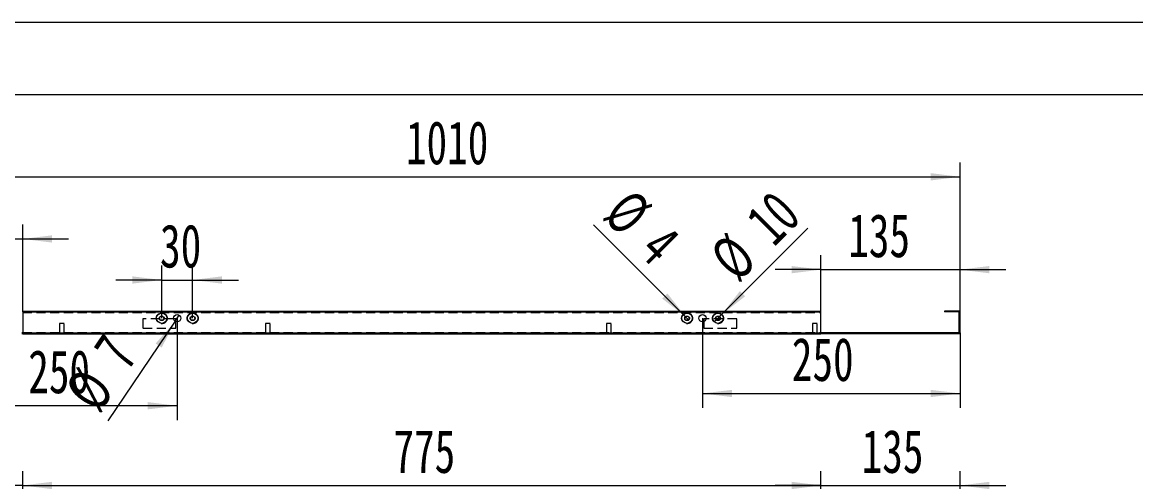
# Model space of a CAD drawing. Header units: millimetres. Extents: x 1 to 4201, y 2 to 2972.
# Drawn here: x 878 to 2423, y 2335 to 2972 of the extents above; entities that cross this region are included whole.
import ezdxf

# ---------------------------------------------------------------- set-up
doc = ezdxf.new("R2010")
doc.units = ezdxf.units.MM
doc.header["$LTSCALE"] = 10
doc.linetypes.add('HIDDEN', pattern=[1.905, 1.27, -0.635])
doc.layers.add('A-TITLEBLOCK', color=7, linetype='Continuous', lineweight=15)
doc.styles.add('SLDTEXTSTYLE1', font='TXT', dxfattribs={"width": 0.7})
doc.dimstyles.new('SLDDIMSTYLE0', dxfattribs={"dimtxt": 60, "dimasz": 40.8, "dimexe": 0, "dimexo": 0.0625, "dimgap": 15, "dimtad": 2, "dimlfac": 0.7, "dimrnd": 1e-09, "dimzin": 12, "dimdsep": 46, "dimtxsty": 'SLDTEXTSTYLE1', "dimsah": 1, "dimcen": 0.09, "dimadec": 0, "dimazin": 3, "dimtfac": 1, "dimtmove": 0, "dimatfit": 0, "dimfxl": 0, "dimfrac": 2, "dimtolj": 1, "dimtzin": 12, "dimarcsym": 0})
doc.dimstyles.new('SLDDIMSTYLE1', dxfattribs={"dimtxt": 60, "dimasz": 40.8, "dimexe": 0, "dimexo": 0.0625, "dimgap": 15, "dimtad": 2, "dimlfac": 0.7, "dimrnd": 1e-09, "dimzin": 12, "dimdsep": 46, "dimtxsty": 'SLDTEXTSTYLE1', "dimsah": 1, "dimcen": 0.09, "dimadec": 0, "dimazin": 3, "dimtfac": 1, "dimtofl": 0, "dimtmove": 0, "dimatfit": 3, "dimfxl": 0, "dimfrac": 2, "dimtolj": 1, "dimtzin": 12, "dimarcsym": 0})
doc.dimstyles.new('SLDDIMSTYLE6', dxfattribs={"dimtxt": 60, "dimasz": 40.8, "dimexe": 0, "dimexo": 0.0625, "dimgap": 15, "dimtad": 2, "dimlfac": 0.7, "dimrnd": 1e-09, "dimzin": 12, "dimdsep": 46, "dimtxsty": 'SLDTEXTSTYLE1', "dimblk1": 'NONE', "dimsah": 1, "dimcen": 0, "dimadec": 0, "dimazin": 3, "dimtfac": 1, "dimtmove": 0, "dimatfit": 3, "dimldrblk": 'NONE', "dimfxl": 0, "dimfrac": 2, "dimtolj": 1, "dimtzin": 12, "dimarcsym": 0})

# ---------------------------------------------------------------- blocks, each defined once
blk = doc.blocks.new('_D_14')
at = {"layer": 'A-TITLEBLOCK'}
for p, q in [((736, 2162.3), (736, 2349.4)), ((878.9, 2169.4), (878.9, 2349.4)), ((736, 2329.4), (672.5, 2329.4)), ((878.9, 2329.4), (736, 2329.4)), ((878.9, 2329.4), (942.4, 2329.4))]:
    blk.add_line(p, q, dxfattribs=at)
for points in [[(736, 2329.4), (695.2, 2334.5), (695.2, 2324.3)], [(878.9, 2329.4), (919.7, 2324.3), (919.7, 2334.5)]]:
    blk.add_solid(points, dxfattribs=at)
at = {"layer": 'A-TITLEBLOCK', "insert": (754.9, 2406.8), "char_height": 60, "attachment_point": 1, "style": 'SLDTEXTSTYLE1'}
blk.add_mtext('100', dxfattribs=at)
blk = doc.blocks.new('_D_15')
at = {"layer": 'A-TITLEBLOCK'}
for p, q in [((1986, 2169.4), (1986, 2349.4)), ((2178.9, 2169.4), (2178.9, 2349.4)), ((1986, 2329.4), (1922.5, 2329.4)), ((1986, 2329.4), (2178.9, 2329.4)), ((2178.9, 2329.4), (2242.4, 2329.4))]:
    blk.add_line(p, q, dxfattribs=at)
for points in [[(1986, 2329.4), (1945.2, 2334.5), (1945.2, 2324.3)], [(2178.9, 2329.4), (2219.7, 2324.3), (2219.7, 2334.5)]]:
    blk.add_solid(points, dxfattribs=at)
at = {"layer": 'A-TITLEBLOCK', "insert": (2042.4, 2406.8), "char_height": 60, "attachment_point": 1, "style": 'SLDTEXTSTYLE1'}
blk.add_mtext('135', dxfattribs=at)
blk = doc.blocks.new('_D_23')
at = {"layer": 'A-TITLEBLOCK'}
for p, q in [((878.9, 1260.9), (878.9, 2349.4)), ((1986, 1260.9), (1986, 2349.4)), ((878.9, 2329.4), (1986, 2329.4))]:
    blk.add_line(p, q, dxfattribs=at)
for points in [[(878.9, 2329.4), (919.7, 2324.3), (919.7, 2334.5)], [(1986, 2329.4), (1945.2, 2334.5), (1945.2, 2324.3)]]:
    blk.add_solid(points, dxfattribs=at)
at = {"layer": 'A-TITLEBLOCK', "insert": (1393, 2406.8), "char_height": 60, "attachment_point": 1, "style": 'SLDTEXTSTYLE1'}
blk.add_mtext('775', dxfattribs=at)
blk = doc.blocks.new('_D_33')
at = {"layer": 'A-TITLEBLOCK'}
for p, q in [((736, 2570.3), (736, 2777.7)), ((2178.9, 2570.3), (2178.9, 2777.7)), ((736, 2757.7), (2178.9, 2757.7))]:
    blk.add_line(p, q, dxfattribs=at)
for points in [[(736, 2757.7), (776.8, 2752.6), (776.8, 2762.8)], [(2178.9, 2757.7), (2138.1, 2762.8), (2138.1, 2752.6)]]:
    blk.add_solid(points, dxfattribs=at)
at = {"layer": 'A-TITLEBLOCK', "insert": (1410.4, 2835.1), "char_height": 60, "attachment_point": 1, "style": 'SLDTEXTSTYLE1'}
blk.add_mtext('1010', dxfattribs=at)
blk = doc.blocks.new('_D_34')
at = {"layer": 'A-TITLEBLOCK'}
for p, q in [((1986, 2571.5), (1986, 2648.9)), ((2178.9, 2570.3), (2178.9, 2648.9)), ((1986, 2628.9), (1922.5, 2628.9)), ((1986, 2628.9), (2178.9, 2628.9)), ((2178.9, 2628.9), (2242.4, 2628.9))]:
    blk.add_line(p, q, dxfattribs=at)
for points in [[(1986, 2628.9), (1945.2, 2633.9), (1945.2, 2623.8)], [(2178.9, 2628.9), (2219.7, 2623.8), (2219.7, 2633.9)]]:
    blk.add_solid(points, dxfattribs=at)
at = {"layer": 'A-TITLEBLOCK', "insert": (2023.8, 2706.2), "char_height": 60, "attachment_point": 1, "style": 'SLDTEXTSTYLE1'}
blk.add_mtext('135', dxfattribs=at)
blk = doc.blocks.new('_D_35')
at = {"layer": 'A-TITLEBLOCK'}
for p, q in [((736, 2570.3), (736, 2691.5)), ((878.9, 2571.5), (878.9, 2691.5)), ((736, 2671.5), (672.5, 2671.5)), ((736, 2671.5), (878.9, 2671.5)), ((878.9, 2671.5), (942.4, 2671.5))]:
    blk.add_line(p, q, dxfattribs=at)
for points in [[(736, 2671.5), (695.2, 2676.5), (695.2, 2666.4)], [(878.9, 2671.5), (919.7, 2666.4), (919.7, 2676.5)]]:
    blk.add_solid(points, dxfattribs=at)
at = {"layer": 'A-TITLEBLOCK', "insert": (768.7, 2748.8), "char_height": 60, "attachment_point": 1, "style": 'SLDTEXTSTYLE1'}
blk.add_mtext('100', dxfattribs=at)
blk = doc.blocks.new('_D_36')
at = {"layer": 'A-TITLEBLOCK'}
for q in [(1670.7, 2691), (1802.3, 2559.4)]:
    blk.add_line((1798.3, 2563.5), q, dxfattribs=at)
blk.add_solid([(1798.3, 2563.5), (1773, 2595.9), (1765.8, 2588.7)], dxfattribs=at)
at = {"layer": 'A-TITLEBLOCK', "char_height": 60, "attachment_point": 1, "rotation": 315, "style": 'SLDTEXTSTYLE1'}
for s, insert in [('%%c', (1724.1, 2744.4)), ('4', (1773.8, 2694.4))]:
    blk.add_mtext(s, dxfattribs=dict(at, insert=insert))
blk = doc.blocks.new('_NONE')
blk = doc.blocks.new('_D_37')
at = {"layer": 'A-TITLEBLOCK'}
for q in [(1968, 2686.3), (1838.1, 2556.4)]:
    blk.add_line((1848.2, 2566.5), q, dxfattribs=at)
blk.add_solid([(1848.2, 2566.5), (1880.7, 2591.8), (1873.5, 2599)], dxfattribs=at)
at = {"layer": 'A-TITLEBLOCK', "char_height": 60, "attachment_point": 1, "rotation": 45, "style": 'SLDTEXTSTYLE1'}
for s, insert in [('10', (1878, 2701.8)), ('%%c', (1828, 2652.1))]:
    blk.add_mtext(s, dxfattribs=dict(at, insert=insert))
blk = doc.blocks.new('_D_38')
at = {"layer": 'A-TITLEBLOCK'}
for p, q in [((1071.7, 2561.5), (1071.7, 2634.5)), ((1114.6, 2561.5), (1114.6, 2634.5)), ((1071.7, 2614.5), (1008.2, 2614.5)), ((1071.7, 2614.5), (1114.6, 2614.5)), ((1114.6, 2614.5), (1178.1, 2614.5))]:
    blk.add_line(p, q, dxfattribs=at)
for points in [[(1071.7, 2614.5), (1030.9, 2619.6), (1030.9, 2609.4)], [(1114.6, 2614.5), (1155.4, 2609.4), (1155.4, 2619.6)]]:
    blk.add_solid(points, dxfattribs=at)
at = {"layer": 'A-TITLEBLOCK', "insert": (1069.4, 2691.8), "char_height": 60, "attachment_point": 1, "style": 'SLDTEXTSTYLE1'}
blk.add_mtext('30', dxfattribs=at)
blk = doc.blocks.new('_D_39')
at = {"layer": 'A-TITLEBLOCK'}
for q in [(1096, 2565.6), (996.8, 2419.3)]:
    blk.add_line((1090.4, 2557.3), q, dxfattribs=at)
blk.add_solid([(1090.4, 2557.3), (1063.3, 2526.4), (1071.7, 2520.7)], dxfattribs=at)
at = {"layer": 'A-TITLEBLOCK', "char_height": 60, "attachment_point": 1, "rotation": 55.8817, "style": 'SLDTEXTSTYLE1'}
for s, insert in [('7', (974.4, 2519.7)), ('%%c', (934.6, 2461.4))]:
    blk.add_mtext(s, dxfattribs=dict(at, insert=insert))
blk = doc.blocks.new('_D_40')
at = {"layer": 'A-TITLEBLOCK'}
for p, q in [((1093.2, 2561.5), (1093.2, 2420)), ((736, 2540), (736, 2420)), ((1093.2, 2440), (736, 2440))]:
    blk.add_line(p, q, dxfattribs=at)
for points in [[(736, 2440), (776.8, 2435), (776.8, 2445.1)], [(1093.2, 2440), (1052.4, 2445.1), (1052.4, 2435)]]:
    blk.add_solid(points, dxfattribs=at)
at = {"layer": 'A-TITLEBLOCK', "insert": (886.6, 2517.4), "char_height": 60, "attachment_point": 1, "style": 'SLDTEXTSTYLE1'}
blk.add_mtext('250', dxfattribs=at)
blk = doc.blocks.new('_D_41')
at = {"layer": 'A-TITLEBLOCK'}
for p, q in [((1821.7, 2561.5), (1821.7, 2437.1)), ((2178.9, 2540), (2178.9, 2437.1)), ((1821.7, 2457.1), (2178.9, 2457.1))]:
    blk.add_line(p, q, dxfattribs=at)
for points in [[(1821.7, 2457.1), (1862.5, 2452), (1862.5, 2462.1)], [(2178.9, 2457.1), (2138.1, 2462.1), (2138.1, 2452)]]:
    blk.add_solid(points, dxfattribs=at)
at = {"layer": 'A-TITLEBLOCK', "insert": (1945.6, 2534.4), "char_height": 60, "attachment_point": 1, "style": 'SLDTEXTSTYLE1'}
blk.add_mtext('250', dxfattribs=at)

msp = doc.modelspace()

# ---------------------------------------------------------------- linework, layer by layer
at = {"color": 7, "linetype": 'Continuous', "lineweight": 15}
for p, q in [((878.874, 2571.464), (1986.017, 2571.464)), ((878.874, 2570.321), (878.874, 2571.464)), ((878.874, 2570.321), (878.874, 2541.178)), ((878.874, 2570.321), (1986.017, 2570.321)), ((1986.017, 2570.321), (1986.017, 2571.464)), ((1986.017, 2541.178), (1986.017, 2570.321)), ((2177.731, 2571.464), (2157.445, 2571.464)), ((2157.445, 2571.464), (2157.445, 2570.321)), ((2177.731, 2570.321), (2157.445, 2570.321)), ((2177.731, 2571.464), (2177.731, 2570.321)), ((2178.874, 2570.321), (2177.731, 2570.321)), ((2177.731, 2547.178), (2177.731, 2570.321)), ((2178.874, 2547.178), (2178.874, 2570.321)), ((1091.374, 2560.749), (1088.211, 2560.749)), ((1091.374, 2556.793), (1091.374, 2560.749)), ((1826.68, 2560.749), (1823.517, 2560.749)), ((1823.517, 2560.749), (1823.517, 2556.793)), ((878.874, 2541.178), (877.731, 2541.178)), ((878.874, 2540.035), (877.731, 2540.035)), ((878.874, 2541.178), (1986.017, 2541.178)), ((878.874, 2540.035), (878.874, 2541.178)), ((878.874, 2540.035), (1986.017, 2540.035)), ((1986.017, 2540.035), (1986.017, 2541.178)), ((1987.16, 2541.178), (1986.017, 2541.178)), ((1987.16, 2540.035), (1986.017, 2540.035)), ((1987.16, 2541.178), (1987.16, 2540.035)), ((2178.874, 2541.178), (1987.16, 2541.178)), ((2178.874, 2540.035), (1987.16, 2540.035)), ((2178.874, 2547.178), (2177.731, 2547.178)), ((2177.731, 2541.178), (2177.731, 2547.178)), ((2178.874, 2541.178), (2178.874, 2547.178)), ((2178.874, 2541.178), (2178.874, 2540.035))]:
    msp.add_line(p, q, dxfattribs=at)
at = {"color": 7, "linetype": 'HIDDEN', "lineweight": 0}
for p, q in [((878.874, 2569.607), (1986.017, 2569.607)), ((936.374, 2554.321), (929.945, 2554.321)), ((929.945, 2554.321), (929.945, 2541.178)), ((936.374, 2541.178), (936.374, 2554.321)), ((1088.211, 2560.749), (1045.66, 2560.749)), ((1045.66, 2560.749), (1045.66, 2547.892)), ((1091.374, 2547.892), (1091.374, 2556.793)), ((1222.088, 2554.321), (1215.66, 2554.321)), ((1215.66, 2554.321), (1215.66, 2541.178)), ((1222.088, 2541.178), (1222.088, 2554.321)), ((1694.945, 2554.321), (1688.517, 2554.321)), ((1688.517, 2554.321), (1688.517, 2541.178)), ((1694.945, 2541.178), (1694.945, 2554.321)), ((1823.517, 2556.793), (1823.517, 2547.892)), ((1869.231, 2560.749), (1826.68, 2560.749)), ((1869.231, 2547.892), (1869.231, 2560.749)), ((1980.66, 2554.321), (1974.231, 2554.321)), ((1974.231, 2554.321), (1974.231, 2541.178)), ((1980.66, 2541.178), (1980.66, 2554.321)), ((878.874, 2541.892), (1986.017, 2541.892)), ((893.16, 2541.178), (893.16, 2540.035)), ((914.588, 2541.178), (914.588, 2540.035)), ((920.302, 2541.178), (920.302, 2540.035)), ((941.731, 2541.178), (941.731, 2540.035)), ((947.445, 2541.178), (947.445, 2540.035)), ((968.874, 2541.178), (968.874, 2540.035)), ((974.588, 2541.178), (974.588, 2540.035)), ((996.017, 2541.178), (996.017, 2540.035)), ((1001.731, 2541.178), (1001.731, 2540.035)), ((1023.16, 2541.178), (1023.16, 2540.035)), ((1028.874, 2541.178), (1028.874, 2540.035)), ((1045.66, 2547.892), (1091.374, 2547.892)), ((1050.302, 2541.178), (1050.302, 2540.035)), ((1056.017, 2541.178), (1056.017, 2540.035)), ((1077.445, 2541.178), (1077.445, 2540.035)), ((1083.16, 2541.178), (1083.16, 2540.035)), ((1086.731, 2541.178), (1086.731, 2540.035)), ((1104.588, 2541.178), (1104.588, 2540.035)), ((1110.302, 2541.178), (1110.302, 2540.035)), ((1131.731, 2541.178), (1131.731, 2540.035)), ((1137.445, 2541.178), (1137.445, 2540.035)), ((1158.874, 2541.178), (1158.874, 2540.035)), ((1164.588, 2541.178), (1164.588, 2540.035)), ((1186.017, 2541.178), (1186.017, 2540.035)), ((1191.731, 2541.178), (1191.731, 2540.035)), ((1213.16, 2541.178), (1213.16, 2540.035)), ((1218.874, 2541.178), (1218.874, 2540.035)), ((1240.302, 2541.178), (1240.302, 2540.035)), ((1246.017, 2541.178), (1246.017, 2540.035)), ((1267.445, 2541.178), (1267.445, 2540.035)), ((1647.445, 2541.178), (1647.445, 2540.035)), ((1668.874, 2541.178), (1668.874, 2540.035)), ((1674.588, 2541.178), (1674.588, 2540.035)), ((1696.017, 2541.178), (1696.017, 2540.035)), ((1701.731, 2541.178), (1701.731, 2540.035)), ((1723.16, 2541.178), (1723.16, 2540.035)), ((1728.874, 2541.178), (1728.874, 2540.035)), ((1750.302, 2541.178), (1750.302, 2540.035)), ((1756.017, 2541.178), (1756.017, 2540.035)), ((1777.445, 2541.178), (1777.445, 2540.035)), ((1783.16, 2541.178), (1783.16, 2540.035)), ((1804.588, 2541.178), (1804.588, 2540.035)), ((1810.302, 2541.178), (1810.302, 2540.035)), ((1823.517, 2547.892), (1869.231, 2547.892)), ((1828.16, 2541.178), (1828.16, 2540.035)), ((1831.731, 2541.178), (1831.731, 2540.035)), ((1837.445, 2541.178), (1837.445, 2540.035)), ((1858.874, 2541.178), (1858.874, 2540.035)), ((1864.588, 2541.178), (1864.588, 2540.035)), ((1886.017, 2541.178), (1886.017, 2540.035)), ((1891.731, 2541.178), (1891.731, 2540.035)), ((1913.16, 2541.178), (1913.16, 2540.035)), ((1918.874, 2541.178), (1918.874, 2540.035)), ((1940.302, 2541.178), (1940.302, 2540.035)), ((1946.017, 2541.178), (1946.017, 2540.035)), ((1967.445, 2541.178), (1967.445, 2540.035)), ((1973.16, 2541.178), (1973.16, 2540.035)), ((1994.588, 2541.178), (1994.588, 2540.035)), ((2000.302, 2541.178), (2000.302, 2540.035)), ((2021.731, 2541.178), (2021.731, 2540.035)), ((2176.588, 2541.178), (2176.588, 2540.035)), ((2177.731, 2540.035), (2177.731, 2541.178))]:
    msp.add_line(p, q, dxfattribs=at)
for centre, radius in [((1071.731, 2561.464), 7.616), ((1071.731, 2561.464), 3.331), ((1114.588, 2561.464), 7.616), ((1114.588, 2561.464), 3.331), ((1800.302, 2561.464), 7.616), ((1800.302, 2561.464), 3.331), ((1843.16, 2561.464), 7.616), ((1843.16, 2561.464), 3.331)]:
    msp.add_circle(centre, radius, dxfattribs=at)
at = {"color": 7, "linetype": 'Continuous', "lineweight": 15}
for centre, radius in [((1071.731, 2561.464), 7.143), ((1071.731, 2561.464), 2.857), ((1093.16, 2561.464), 5), ((1114.588, 2561.464), 7.143), ((1114.588, 2561.464), 2.857), ((1800.302, 2561.464), 7.143), ((1800.302, 2561.464), 2.857), ((1821.731, 2561.464), 5), ((1843.16, 2561.464), 7.143), ((1843.16, 2561.464), 2.857)]:
    msp.add_circle(centre, radius, dxfattribs=at)
msp.add_arc((2177.731, 2570.321), 1.143, 0, 90, dxfattribs=at)
at = {"color": 7, "linetype": 'HIDDEN', "lineweight": 0}
msp.add_arc((2177.731, 2541.178), 1.143, 270, 0, dxfattribs=at)
at = {"layer": 'A-TITLEBLOCK', "linetype": 'Continuous'}
for p, q in [((0.788, 2972.148), (4200.788, 2972.148)), ((250.634, 2871.753), (4100.634, 2871.753))]:
    msp.add_line(p, q, dxfattribs=at)

# ---------------------------------------------------------------- dimensions: what is measured, and where the dimension line sits
at = {"layer": 'A-TITLEBLOCK'}
for base, p1, p2, dimstyle, picture, middle in [((2178.874, 2757.724), (736.017, 2570.321), (2178.874, 2570.321), 'SLDDIMSTYLE1', '_D_33', (1463.037, 2757.724)), ((878.874, 2671.464), (736.017, 2570.321), (878.874, 2571.464), 'SLDDIMSTYLE0', '_D_35', (808.222, 2671.464)), ((2178.874, 2628.869), (1986.017, 2571.464), (2178.874, 2570.321), 'SLDDIMSTYLE0', '_D_34', (2063.313, 2628.869)), ((1114.588, 2614.472), (1071.731, 2561.464), (1114.588, 2561.464), 'SLDDIMSTYLE0', '_D_38', (1095.778, 2614.472)), ((736.017, 2440.035), (1093.16, 2561.464), (736.017, 2540.035), 'SLDDIMSTYLE1', '_D_40', (926.082, 2440.035)), ((2178.874, 2457.059), (1821.731, 2561.464), (2178.874, 2540.035), 'SLDDIMSTYLE1', '_D_41', (1985.125, 2457.059)), ((736.017, 2329.43), (878.874, 2169.43), (736.017, 2162.287), 'SLDDIMSTYLE0', '_D_14', (794.369, 2329.43)), ((1986.017, 2329.43), (878.874, 1260.858), (1986.017, 1260.858), 'SLDDIMSTYLE1', '_D_23', (1432.445, 2329.43)), ((2178.874, 2329.43), (1986.017, 2169.43), (2178.874, 2169.43), 'SLDDIMSTYLE0', '_D_15', (2081.915, 2329.43))]:
    dim = msp.add_linear_dim(base=base, p1=p1, p2=p2, dimstyle=dimstyle, dxfattribs=at)
    dim.commit()
    dim.dimension.update_dxf_attribs({"geometry": picture, "text_midpoint": middle, "dimtype": 160})
for p1, p2, picture, middle in [((1838.109, 2556.413), (1848.21, 2566.514), '_D_37', (1929.774, 2648.079)), ((1802.323, 2559.443), (1798.282, 2563.484), '_D_36', (1700.271, 2661.495)), ((1095.964, 2565.603), (1090.355, 2557.324), '_D_39', (1019.991, 2453.468))]:
    dim = msp.add_diameter_dim_2p(p1=p1, p2=p2, dimstyle='SLDDIMSTYLE6', dxfattribs=at)
    dim.commit()
    dim.dimension.update_dxf_attribs({"geometry": picture, "text_midpoint": middle, "dimtype": 163})

doc.saveas('drawing.dxf')
